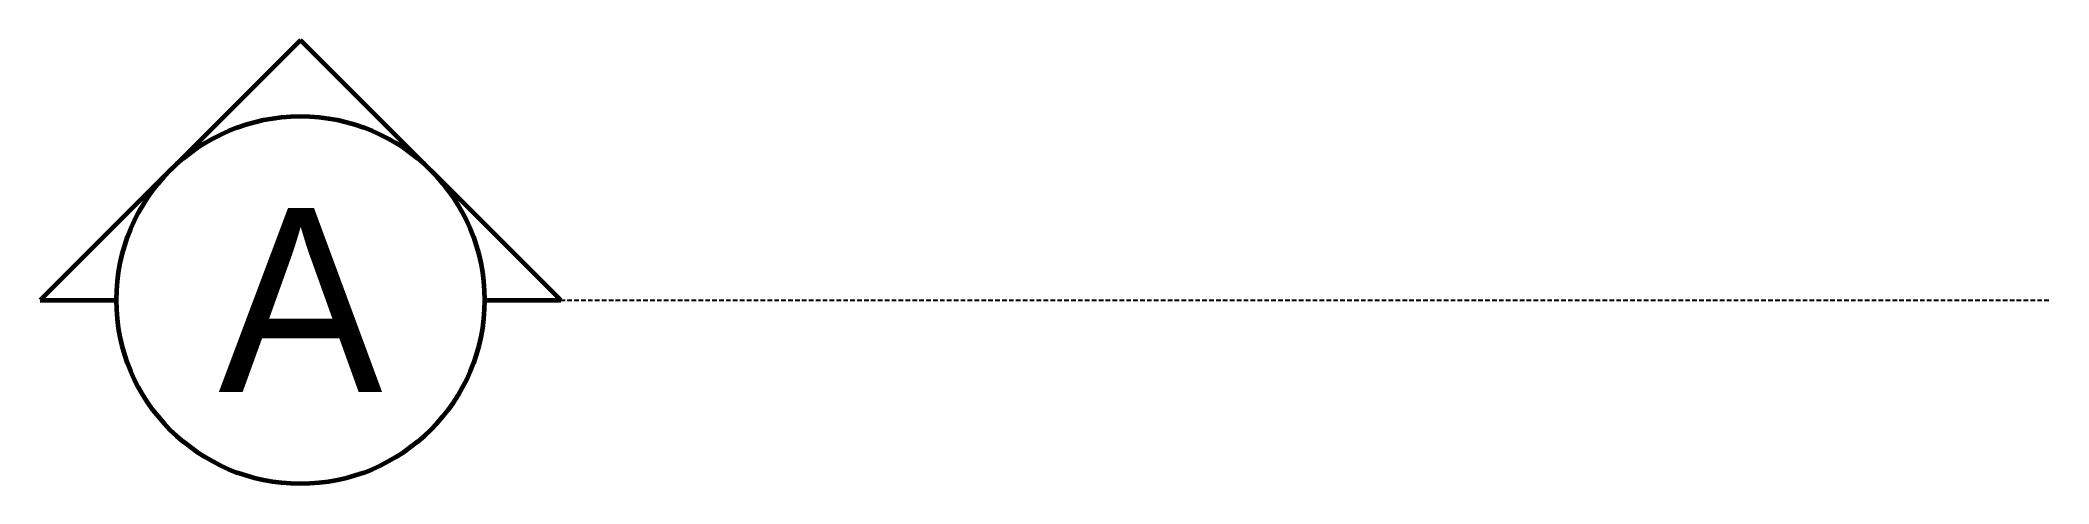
# Model space of a CAD drawing. Header units: millimetres. Extents: x 1632 to 1851, y 1186 to 1235.
import ezdxf
from ezdxf.enums import TextEntityAlignment as Align

# ---------------------------------------------------------------- set-up
doc = ezdxf.new("R2010")
doc.units = ezdxf.units.MM
doc.linetypes.add('DASHED', pattern=[0.75, 0.5, -0.25])
doc.layers.add('KESIT (BEYKENT)', color=151, linetype='Continuous', lineweight=25)
doc.layers.add('KESIT ISMI (BEYKENT)', color=6, linetype='Continuous', lineweight=20)
doc.styles.add('YAZI (BEYKENT)', font='bahnschrift.ttf')

msp = doc.modelspace()

# ---------------------------------------------------------------- linework, layer by layer
at = {"layer": 'KESIT (BEYKENT)', "lineweight": 60}
for points in [[(1660.7, 1234.51), (1632.41, 1206.23)], [(1688.98, 1206.23), (1660.7, 1234.51)], [(1632.41, 1206.23), (1640.7, 1206.23)], [(1680.7, 1206.23), (1688.98, 1206.23)]]:
    msp.add_lwpolyline(points, dxfattribs=at)
at = {"layer": 'KESIT (BEYKENT)', "linetype": 'DASHED'}
msp.add_lwpolyline([(1680.7, 1206.23), (1850.7, 1206.23)], dxfattribs=at)
at = {"layer": 'KESIT (BEYKENT)', "lineweight": 60}
msp.add_circle((1660.7, 1206.23), 20, dxfattribs=at)

# ---------------------------------------------------------------- texts
at = {"layer": 'KESIT ISMI (BEYKENT)', "lineweight": 20, "style": 'YAZI (BEYKENT)'}
msp.add_text('A', height=20, dxfattribs=at).set_placement((1660.7, 1206.23), align=Align.MIDDLE_CENTER)

doc.saveas('drawing.dxf')
